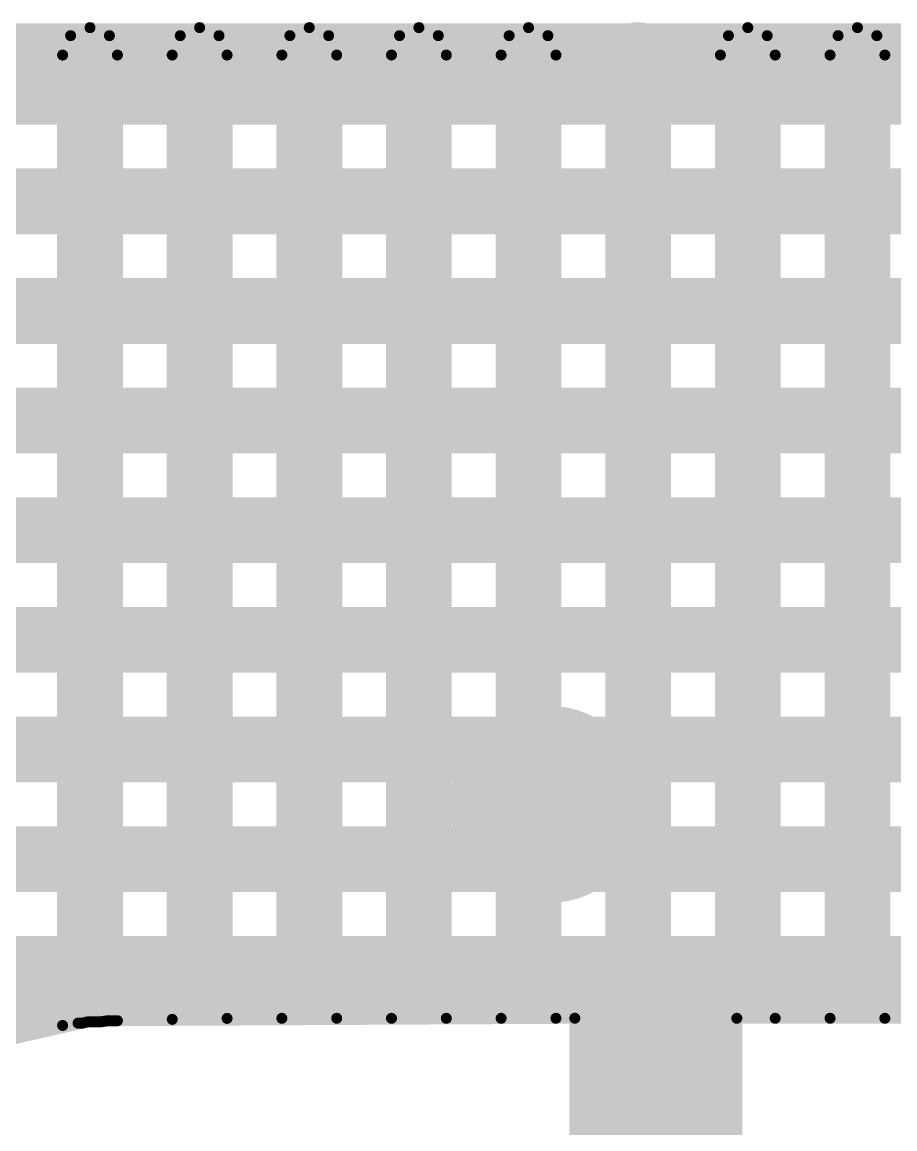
# Model space of a CAD drawing. Header units: millimetres. Extents: x 2260 to 2572, y -21 to 200.
# Drawn here: x 2335.481 to 2337.503, y 135.049 to 137.612 of the extents above; entities that cross this region are included whole.
import ezdxf

# ---------------------------------------------------------------- set-up
doc = ezdxf.new("R2010")
doc.units = ezdxf.units.MM
doc.layers.get('0').update_dxf_attribs({"lineweight": 18})
doc.layers.add('01', color=1, linetype='Continuous', lineweight=18)

# ---------------------------------------------------------------- blocks, each defined once
blk = doc.blocks.new('PAD_R1')
blk.add_lwpolyline([(0.25, 0, 0.5, 0.5, 1), (-0.25, 0, 0.5, 0.5, 1)], format="xyseb", close=True)

msp = doc.modelspace()

# ---------------------------------------------------------------- linework, layer by layer
at = {"layer": '01'}
for points in [[(2325.4442, 137.5336, 0.1524, 0.1524, 0), (2350.4782, 137.5336, 0.1524, 0.1524, 0)], [(2335.6382, 137.5869, 0.0508, 0.0508, 0), (2335.6023, 137.5721, 0.0508, 0.0508, 0)], [(2335.6382, 137.5996, 0.0254, 0.0254, 0), (2335.5933, 137.581, 0.0254, 0.0254, 0)], [(2335.6741, 137.5721, 0.0508, 0.0508, 0), (2335.6382, 137.5869, 0.0508, 0.0508, 0)], [(2335.6831, 137.581, 0.0254, 0.0254, 0), (2335.6382, 137.5996, 0.0254, 0.0254, 0)], [(2335.8922, 137.5869, 0.0508, 0.0508, 0), (2335.8563, 137.5721, 0.0508, 0.0508, 0)], [(2335.8922, 137.5996, 0.0254, 0.0254, 0), (2335.8473, 137.581, 0.0254, 0.0254, 0)], [(2335.9281, 137.5721, 0.0508, 0.0508, 0), (2335.8922, 137.5869, 0.0508, 0.0508, 0)], [(2335.9371, 137.581, 0.0254, 0.0254, 0), (2335.8922, 137.5996, 0.0254, 0.0254, 0)], [(2336.1462, 137.5869, 0.0508, 0.0508, 0), (2336.1103, 137.5721, 0.0508, 0.0508, 0)], [(2336.1462, 137.5996, 0.0254, 0.0254, 0), (2336.1013, 137.581, 0.0254, 0.0254, 0)], [(2336.1821, 137.5721, 0.0508, 0.0508, 0), (2336.1462, 137.5869, 0.0508, 0.0508, 0)], [(2336.1911, 137.581, 0.0254, 0.0254, 0), (2336.1462, 137.5996, 0.0254, 0.0254, 0)], [(2336.4002, 137.5869, 0.0508, 0.0508, 0), (2336.3643, 137.5721, 0.0508, 0.0508, 0)], [(2336.4002, 137.5996, 0.0254, 0.0254, 0), (2336.3553, 137.581, 0.0254, 0.0254, 0)], [(2336.4361, 137.5721, 0.0508, 0.0508, 0), (2336.4002, 137.5869, 0.0508, 0.0508, 0)], [(2336.4451, 137.581, 0.0254, 0.0254, 0), (2336.4002, 137.5996, 0.0254, 0.0254, 0)], [(2336.6542, 137.5869, 0.0508, 0.0508, 0), (2336.6183, 137.5721, 0.0508, 0.0508, 0)], [(2336.6542, 137.5996, 0.0254, 0.0254, 0), (2336.6093, 137.581, 0.0254, 0.0254, 0)], [(2336.6901, 137.5721, 0.0508, 0.0508, 0), (2336.6542, 137.5869, 0.0508, 0.0508, 0)], [(2336.6991, 137.581, 0.0254, 0.0254, 0), (2336.6542, 137.5996, 0.0254, 0.0254, 0)], [(2336.9082, 137.5361, 0.1524, 0.1524, 0), (2336.9082, 65.7287, 0.1524, 0.1524, 0)], [(2337.1622, 137.5869, 0.0508, 0.0508, 0), (2337.1263, 137.5721, 0.0508, 0.0508, 0)], [(2337.1622, 137.5996, 0.0254, 0.0254, 0), (2337.1173, 137.581, 0.0254, 0.0254, 0)], [(2337.1981, 137.5721, 0.0508, 0.0508, 0), (2337.1622, 137.5869, 0.0508, 0.0508, 0)], [(2337.2071, 137.581, 0.0254, 0.0254, 0), (2337.1622, 137.5996, 0.0254, 0.0254, 0)], [(2337.4162, 137.5869, 0.0508, 0.0508, 0), (2337.3803, 137.5721, 0.0508, 0.0508, 0)], [(2337.4162, 137.5996, 0.0254, 0.0254, 0), (2337.3713, 137.581, 0.0254, 0.0254, 0)], [(2337.4521, 137.5721, 0.0508, 0.0508, 0), (2337.4162, 137.5869, 0.0508, 0.0508, 0)], [(2337.4611, 137.581, 0.0254, 0.0254, 0), (2337.4162, 137.5996, 0.0254, 0.0254, 0)], [(2335.6023, 137.5721, 0.0508, 0.0508, 0), (2335.5874, 137.5361, 0.0508, 0.0508, 0)], [(2335.5933, 137.581, 0.0254, 0.0254, 0), (2335.5747, 137.5361, 0.0254, 0.0254, 0)], [(2335.6128, 135.2864, 0.1016, 0.1016, 0), (2335.6128, 137.5361, 0.1016, 0.1016, 0)], [(2335.6822, 137.5615, 0.0508, 0.0508, 0), (2335.5942, 137.5615, 0.0508, 0.0508, 0)], [(2335.6636, 135.2864, 0.1016, 0.1016, 0), (2335.6636, 137.5361, 0.1016, 0.1016, 0)], [(2335.689, 137.5361, 0.0508, 0.0508, 0), (2335.6741, 137.5721, 0.0508, 0.0508, 0)], [(2335.7017, 137.5361, 0.0254, 0.0254, 0), (2335.6831, 137.581, 0.0254, 0.0254, 0)], [(2335.8563, 137.5721, 0.0508, 0.0508, 0), (2335.8414, 137.5361, 0.0508, 0.0508, 0)], [(2335.8473, 137.581, 0.0254, 0.0254, 0), (2335.8287, 137.5361, 0.0254, 0.0254, 0)], [(2335.8668, 135.292, 0.1016, 0.1016, 0), (2335.8668, 137.5361, 0.1016, 0.1016, 0)], [(2335.9362, 137.5615, 0.0508, 0.0508, 0), (2335.8482, 137.5615, 0.0508, 0.0508, 0)], [(2335.9176, 135.292, 0.1016, 0.1016, 0), (2335.9176, 137.5361, 0.1016, 0.1016, 0)], [(2335.943, 137.5361, 0.0508, 0.0508, 0), (2335.9281, 137.5721, 0.0508, 0.0508, 0)], [(2335.9557, 137.5361, 0.0254, 0.0254, 0), (2335.9371, 137.581, 0.0254, 0.0254, 0)], [(2336.1103, 137.5721, 0.0508, 0.0508, 0), (2336.0954, 137.5361, 0.0508, 0.0508, 0)], [(2336.1013, 137.581, 0.0254, 0.0254, 0), (2336.0827, 137.5361, 0.0254, 0.0254, 0)], [(2336.1208, 135.292, 0.1016, 0.1016, 0), (2336.1208, 137.5361, 0.1016, 0.1016, 0)], [(2336.1902, 137.5615, 0.0508, 0.0508, 0), (2336.1022, 137.5615, 0.0508, 0.0508, 0)], [(2336.1716, 135.292, 0.1016, 0.1016, 0), (2336.1716, 137.5361, 0.1016, 0.1016, 0)], [(2336.197, 137.5361, 0.0508, 0.0508, 0), (2336.1821, 137.5721, 0.0508, 0.0508, 0)], [(2336.2097, 137.5361, 0.0254, 0.0254, 0), (2336.1911, 137.581, 0.0254, 0.0254, 0)], [(2336.3643, 137.5721, 0.0508, 0.0508, 0), (2336.3494, 137.5361, 0.0508, 0.0508, 0)], [(2336.3553, 137.581, 0.0254, 0.0254, 0), (2336.3367, 137.5361, 0.0254, 0.0254, 0)], [(2336.3748, 135.292, 0.1016, 0.1016, 0), (2336.3748, 137.5361, 0.1016, 0.1016, 0)], [(2336.4442, 137.5615, 0.0508, 0.0508, 0), (2336.3562, 137.5615, 0.0508, 0.0508, 0)], [(2336.4256, 135.292, 0.1016, 0.1016, 0), (2336.4256, 137.5361, 0.1016, 0.1016, 0)], [(2336.451, 137.5361, 0.0508, 0.0508, 0), (2336.4361, 137.5721, 0.0508, 0.0508, 0)], [(2336.4637, 137.5361, 0.0254, 0.0254, 0), (2336.4451, 137.581, 0.0254, 0.0254, 0)], [(2336.6183, 137.5721, 0.0508, 0.0508, 0), (2336.6034, 137.5361, 0.0508, 0.0508, 0)], [(2336.6093, 137.581, 0.0254, 0.0254, 0), (2336.5907, 137.5361, 0.0254, 0.0254, 0)], [(2336.6288, 135.292, 0.1016, 0.1016, 0), (2336.6288, 137.5361, 0.1016, 0.1016, 0)], [(2336.6982, 137.5615, 0.0508, 0.0508, 0), (2336.6102, 137.5615, 0.0508, 0.0508, 0)], [(2336.6796, 135.292, 0.1016, 0.1016, 0), (2336.6796, 137.5361, 0.1016, 0.1016, 0)], [(2336.705, 137.5361, 0.0508, 0.0508, 0), (2336.6901, 137.5721, 0.0508, 0.0508, 0)], [(2336.7177, 137.5361, 0.0254, 0.0254, 0), (2336.6991, 137.581, 0.0254, 0.0254, 0)], [(2337.1263, 137.5721, 0.0508, 0.0508, 0), (2337.1114, 137.5361, 0.0508, 0.0508, 0)], [(2337.1173, 137.581, 0.0254, 0.0254, 0), (2337.0987, 137.5361, 0.0254, 0.0254, 0)], [(2337.1368, 135.292, 0.1016, 0.1016, 0), (2337.1368, 137.5361, 0.1016, 0.1016, 0)], [(2337.2062, 137.5615, 0.0508, 0.0508, 0), (2337.1182, 137.5615, 0.0508, 0.0508, 0)], [(2337.1876, 135.292, 0.1016, 0.1016, 0), (2337.1876, 137.5361, 0.1016, 0.1016, 0)], [(2337.213, 137.5361, 0.0508, 0.0508, 0), (2337.1981, 137.5721, 0.0508, 0.0508, 0)], [(2337.2257, 137.5361, 0.0254, 0.0254, 0), (2337.2071, 137.581, 0.0254, 0.0254, 0)], [(2337.3803, 137.5721, 0.0508, 0.0508, 0), (2337.3654, 137.5361, 0.0508, 0.0508, 0)], [(2337.3713, 137.581, 0.0254, 0.0254, 0), (2337.3527, 137.5361, 0.0254, 0.0254, 0)], [(2337.3908, 135.292, 0.1016, 0.1016, 0), (2337.3908, 137.5361, 0.1016, 0.1016, 0)], [(2337.4602, 137.5615, 0.0508, 0.0508, 0), (2337.3722, 137.5615, 0.0508, 0.0508, 0)], [(2337.4416, 135.292, 0.1016, 0.1016, 0), (2337.4416, 137.5361, 0.1016, 0.1016, 0)], [(2337.467, 137.5361, 0.0508, 0.0508, 0), (2337.4521, 137.5721, 0.0508, 0.0508, 0)], [(2337.4797, 137.5361, 0.0254, 0.0254, 0), (2337.4611, 137.581, 0.0254, 0.0254, 0)], [(2335.689, 137.5361, 0.0508, 0.0508, 0), (2335.5874, 137.5361, 0.0508, 0.0508, 0)], [(2335.5747, 137.5361, 0.0254, 0.0254, 0), (2335.5747, 135.2881, 0.0254, 0.0254, 0)], [(2335.7017, 135.2991, 0.0254, 0.0254, 0), (2335.7017, 137.5361, 0.0254, 0.0254, 0)], [(2335.943, 137.5361, 0.0508, 0.0508, 0), (2335.8414, 137.5361, 0.0508, 0.0508, 0)], [(2335.8287, 137.5361, 0.0254, 0.0254, 0), (2335.8287, 135.3022, 0.0254, 0.0254, 0)], [(2335.9557, 135.3045, 0.0254, 0.0254, 0), (2335.9557, 137.5361, 0.0254, 0.0254, 0)], [(2336.197, 137.5361, 0.0508, 0.0508, 0), (2336.0954, 137.5361, 0.0508, 0.0508, 0)], [(2336.0827, 137.5361, 0.0254, 0.0254, 0), (2336.0827, 135.3047, 0.0254, 0.0254, 0)], [(2336.2097, 135.3047, 0.0254, 0.0254, 0), (2336.2097, 137.5361, 0.0254, 0.0254, 0)], [(2336.451, 137.5361, 0.0508, 0.0508, 0), (2336.3494, 137.5361, 0.0508, 0.0508, 0)], [(2336.3367, 137.5361, 0.0254, 0.0254, 0), (2336.3367, 135.3047, 0.0254, 0.0254, 0)], [(2336.4637, 135.3047, 0.0254, 0.0254, 0), (2336.4637, 137.5361, 0.0254, 0.0254, 0)], [(2336.705, 137.5361, 0.0508, 0.0508, 0), (2336.6034, 137.5361, 0.0508, 0.0508, 0)], [(2336.5907, 137.5361, 0.0254, 0.0254, 0), (2336.5907, 135.3047, 0.0254, 0.0254, 0)], [(2336.7177, 135.3047, 0.0254, 0.0254, 0), (2336.7177, 137.5361, 0.0254, 0.0254, 0)], [(2337.213, 137.5361, 0.0508, 0.0508, 0), (2337.1114, 137.5361, 0.0508, 0.0508, 0)], [(2337.0987, 137.5361, 0.0254, 0.0254, 0), (2337.0987, 69.8719, 0.0254, 0.0254, 0)], [(2337.2257, 135.3047, 0.0254, 0.0254, 0), (2337.2257, 137.5361, 0.0254, 0.0254, 0)], [(2337.467, 137.5361, 0.0508, 0.0508, 0), (2337.3654, 137.5361, 0.0508, 0.0508, 0)], [(2337.3527, 137.5361, 0.0254, 0.0254, 0), (2337.3527, 135.3047, 0.0254, 0.0254, 0)], [(2337.4797, 135.3047, 0.0254, 0.0254, 0), (2337.4797, 137.5361, 0.0254, 0.0254, 0)], [(2350.4741, 137.4513, 0.1524, 0.1524, 0), (2325.4264, 137.4513, 0.1524, 0.1524, 0)], [(2350.4741, 137.1973, 0.1524, 0.1524, 0), (2325.4264, 137.1973, 0.1524, 0.1524, 0)], [(2350.4741, 136.9433, 0.1524, 0.1524, 0), (2325.4264, 136.9433, 0.1524, 0.1524, 0)], [(2350.4741, 136.6893, 0.1524, 0.1524, 0), (2325.4264, 136.6893, 0.1524, 0.1524, 0)], [(2350.4741, 136.4353, 0.1524, 0.1524, 0), (2325.4264, 136.4353, 0.1524, 0.1524, 0)], [(2350.4741, 136.1813, 0.1524, 0.1524, 0), (2325.4264, 136.1813, 0.1524, 0.1524, 0)], [(2350.4741, 135.9273, 0.1524, 0.1524, 0), (2325.4264, 135.9273, 0.1524, 0.1524, 0)], [(2350.4741, 135.6733, 0.1524, 0.1524, 0), (2325.4264, 135.6733, 0.1524, 0.1524, 0)], [(2350.4741, 135.4193, 0.1524, 0.1524, 0), (2325.4264, 135.4193, 0.1524, 0.1524, 0)], [(2339.1672, 135.3779, 0.1016, 0.1016, 0), (2334.9152, 135.3779, 0.1016, 0.1016, 0)], [(2339.1545, 135.416, 0.0254, 0.0254, 0), (2334.9279, 135.416, 0.0254, 0.0254, 0)], [(2339.1672, 135.3428, 0.1016, 0.1016, 0), (2334.9152, 135.3428, 0.1016, 0.1016, 0)], [(2336.8502, 133.3393, 0.2032, 0.2032, 0), (2336.8502, 135.292, 0.2032, 0.2032, 0)], [(2336.949, 133.3393, 0.2032, 0.2032, 0), (2336.949, 135.292, 0.2032, 0.2032, 0)], [(2337.0478, 133.3393, 0.2032, 0.2032, 0), (2337.0478, 135.292, 0.2032, 0.2032, 0)], [(2335.6799, 135.3118, 0.0508, 0.0508, 0), (2336.774, 135.3176, 0.0508, 0.0508, 0)], [(2335.8414, 135.3151, 0.0508, 0.0508, 0), (2335.943, 135.317, 0.0508, 0.0508, 0)], [(2335.533, 135.292, 0.0508, 0.0508, 0), (2334.9406, 135.292, 0.0508, 0.0508, 0)], [(2335.4522, 135.2678, 0.0508, 0.0508, 0), (2335.6184, 135.306, 0.0508, 0.0508, 0)], [(2335.5874, 135.3029, 0.0508, 0.0508, 0), (2335.6095, 135.3062, 0.0508, 0.0508, 0)], [(2335.6095, 135.3062, 0.0508, 0.0508, 0), (2335.6195, 135.3062, 0.0508, 0.0508, 0)], [(2335.6184, 135.306, 0.0508, 0.0508, 0), (2335.6307, 135.309, 0.0508, 0.0508, 0)], [(2335.6195, 135.3062, 0.0508, 0.0508, 0), (2335.6307, 135.309, 0.0508, 0.0508, 0)], [(2335.6307, 135.309, 0.0508, 0.0508, 0), (2335.6604, 135.309, 0.0508, 0.0508, 0)], [(2335.6307, 135.309, 0.0508, 0.0508, 0), (2335.6604, 135.309, 0.0508, 0.0508, 0)], [(2335.6604, 135.309, 0.0508, 0.0508, 0), (2335.6799, 135.3118, 0.0508, 0.0508, 0)], [(2335.6604, 135.309, 0.0508, 0.0508, 0), (2335.68, 135.3118, 0.0508, 0.0508, 0)], [(2335.6808, 135.2991, 0.0254, 0.0254, 0), (2336.7613, 135.3048, 0.0254, 0.0254, 0)], [(2335.8287, 135.3022, 0.0254, 0.0254, 0), (2335.9557, 135.3045, 0.0254, 0.0254, 0)], [(2336.0827, 135.3047, 0.0254, 0.0254, 0), (2336.2097, 135.3047, 0.0254, 0.0254, 0)], [(2336.3367, 135.3047, 0.0254, 0.0254, 0), (2336.4637, 135.3047, 0.0254, 0.0254, 0)], [(2336.5907, 135.3047, 0.0254, 0.0254, 0), (2336.7177, 135.3047, 0.0254, 0.0254, 0)], [(2336.7613, 135.3048, 0.0254, 0.0254, 0), (2336.7613, 133.3265, 0.0254, 0.0254, 0)], [(2337.124, 135.292, 0.0508, 0.0508, 0), (2336.774, 135.292, 0.0508, 0.0508, 0)], [(2337.124, 135.292, 0.0508, 0.0508, 0), (2337.1114, 135.292, 0.0508, 0.0508, 0)], [(2337.1114, 133.3393, 0.0508, 0.0508, 0), (2337.1114, 135.292, 0.0508, 0.0508, 0)], [(2337.124, 133.3393, 0.0508, 0.0508, 0), (2337.124, 135.292, 0.0508, 0.0508, 0)], [(2337.1367, 133.3266, 0.0254, 0.0254, 0), (2337.1367, 135.3047, 0.0254, 0.0254, 0)], [(2337.1367, 135.3047, 0.0254, 0.0254, 0), (2337.5261, 135.3047, 0.0254, 0.0254, 0)], [(2337.1367, 133.3266, 0.0254, 0.0254, 0), (2337.1367, 135.3047, 0.0254, 0.0254, 0)], [(2337.1367, 135.3047, 0.0254, 0.0254, 0), (2337.2257, 135.3047, 0.0254, 0.0254, 0)], [(2337.3527, 135.3047, 0.0254, 0.0254, 0), (2337.4797, 135.3047, 0.0254, 0.0254, 0)], [(2335.5108, 135.2864, 0.0508, 0.0508, 0), (2334.9406, 135.2864, 0.0508, 0.0508, 0)], [(2335.5008, 135.2836, 0.0508, 0.0508, 0), (2334.9406, 135.2836, 0.0508, 0.0508, 0)], [(2335.4914, 135.2808, 0.0508, 0.0508, 0), (2334.9406, 135.2808, 0.0508, 0.0508, 0)], [(2335.4572, 135.2561, 0.0254, 0.0254, 0), (2335.6205, 135.2934, 0.0254, 0.0254, 0)], [(2335.5747, 135.2881, 0.0254, 0.0254, 0), (2335.6105, 135.2935, 0.0254, 0.0254, 0)], [(2335.6105, 135.2935, 0.0254, 0.0254, 0), (2335.621, 135.2935, 0.0254, 0.0254, 0)], [(2335.6205, 135.2934, 0.0254, 0.0254, 0), (2335.6322, 135.2963, 0.0254, 0.0254, 0)], [(2335.621, 135.2935, 0.0254, 0.0254, 0), (2335.6322, 135.2963, 0.0254, 0.0254, 0)], [(2335.6322, 135.2963, 0.0254, 0.0254, 0), (2335.6613, 135.2963, 0.0254, 0.0254, 0)], [(2335.6322, 135.2963, 0.0254, 0.0254, 0), (2335.6613, 135.2963, 0.0254, 0.0254, 0)], [(2335.6613, 135.2963, 0.0254, 0.0254, 0), (2335.6808, 135.2991, 0.0254, 0.0254, 0)], [(2335.6613, 135.2963, 0.0254, 0.0254, 0), (2335.6809, 135.2991, 0.0254, 0.0254, 0)], [(2335.6809, 135.2991, 0.0254, 0.0254, 0), (2335.7017, 135.2991, 0.0254, 0.0254, 0)], [(2337.1494, 135.1907, 0.1016, 0.1016, 0), (2336.7486, 135.1907, 0.1016, 0.1016, 0)], [(2337.1494, 135.1399, 0.1016, 0.1016, 0), (2336.7486, 135.1399, 0.1016, 0.1016, 0)]]:
    msp.add_lwpolyline(points, format="xyseb", dxfattribs=at)

# ---------------------------------------------------------------- block references
for p, xscale, yscale in [((2335.6382, 137.5869), -0.0508, 0.0508), ((2335.6382, 137.5869), -0.0508, 0.0508), ((2335.6382, 137.5869), -0.0508, 0.0508), ((2335.6382, 137.5996), -0.0254, 0.0254), ((2335.6382, 137.5996), -0.0254, 0.0254), ((2335.8922, 137.5869), -0.0508, 0.0508), ((2335.8922, 137.5869), -0.0508, 0.0508), ((2335.8922, 137.5869), -0.0508, 0.0508), ((2335.8922, 137.5996), -0.0254, 0.0254), ((2335.8922, 137.5996), -0.0254, 0.0254), ((2336.1462, 137.5869), -0.0508, 0.0508), ((2336.1462, 137.5869), -0.0508, 0.0508), ((2336.1462, 137.5869), -0.0508, 0.0508), ((2336.1462, 137.5996), -0.0254, 0.0254), ((2336.1462, 137.5996), -0.0254, 0.0254), ((2336.4002, 137.5869), -0.0508, 0.0508), ((2336.4002, 137.5869), -0.0508, 0.0508), ((2336.4002, 137.5869), -0.0508, 0.0508), ((2336.4002, 137.5996), -0.0254, 0.0254), ((2336.4002, 137.5996), -0.0254, 0.0254), ((2336.6542, 137.5869), -0.0508, 0.0508), ((2336.6542, 137.5869), -0.0508, 0.0508), ((2336.6542, 137.5869), -0.0508, 0.0508), ((2336.6542, 137.5996), -0.0254, 0.0254), ((2336.6542, 137.5996), -0.0254, 0.0254), ((2336.9082, 137.5361), -0.1524, 0.1524), ((2337.1622, 137.5869), -0.0508, 0.0508), ((2337.1622, 137.5869), -0.0508, 0.0508), ((2337.1622, 137.5869), -0.0508, 0.0508), ((2337.1622, 137.5996), -0.0254, 0.0254), ((2337.1622, 137.5996), -0.0254, 0.0254), ((2337.4162, 137.5869), -0.0508, 0.0508), ((2337.4162, 137.5869), -0.0508, 0.0508), ((2337.4162, 137.5869), -0.0508, 0.0508), ((2337.4162, 137.5996), -0.0254, 0.0254), ((2337.4162, 137.5996), -0.0254, 0.0254), ((2335.5942, 137.5615), -0.0508, 0.0508), ((2335.6023, 137.5721), -0.0508, 0.0508), ((2335.6023, 137.5721), -0.0508, 0.0508), ((2335.5933, 137.581), -0.0254, 0.0254), ((2335.5933, 137.581), -0.0254, 0.0254), ((2335.6741, 137.5721), -0.0508, 0.0508), ((2335.6741, 137.5721), -0.0508, 0.0508), ((2335.6822, 137.5615), -0.0508, 0.0508), ((2335.6831, 137.581), -0.0254, 0.0254), ((2335.6831, 137.581), -0.0254, 0.0254), ((2335.8482, 137.5615), -0.0508, 0.0508), ((2335.8563, 137.5721), -0.0508, 0.0508), ((2335.8563, 137.5721), -0.0508, 0.0508), ((2335.8473, 137.581), -0.0254, 0.0254), ((2335.8473, 137.581), -0.0254, 0.0254), ((2335.9281, 137.5721), -0.0508, 0.0508), ((2335.9281, 137.5721), -0.0508, 0.0508), ((2335.9362, 137.5615), -0.0508, 0.0508), ((2335.9371, 137.581), -0.0254, 0.0254), ((2335.9371, 137.581), -0.0254, 0.0254), ((2336.1022, 137.5615), -0.0508, 0.0508), ((2336.1103, 137.5721), -0.0508, 0.0508), ((2336.1103, 137.5721), -0.0508, 0.0508), ((2336.1013, 137.581), -0.0254, 0.0254), ((2336.1013, 137.581), -0.0254, 0.0254), ((2336.1821, 137.5721), -0.0508, 0.0508), ((2336.1821, 137.5721), -0.0508, 0.0508), ((2336.1902, 137.5615), -0.0508, 0.0508), ((2336.1911, 137.581), -0.0254, 0.0254), ((2336.1911, 137.581), -0.0254, 0.0254), ((2336.3562, 137.5615), -0.0508, 0.0508), ((2336.3643, 137.5721), -0.0508, 0.0508), ((2336.3643, 137.5721), -0.0508, 0.0508), ((2336.3553, 137.581), -0.0254, 0.0254), ((2336.3553, 137.581), -0.0254, 0.0254), ((2336.4361, 137.5721), -0.0508, 0.0508), ((2336.4361, 137.5721), -0.0508, 0.0508), ((2336.4442, 137.5615), -0.0508, 0.0508), ((2336.4451, 137.581), -0.0254, 0.0254), ((2336.4451, 137.581), -0.0254, 0.0254), ((2336.6102, 137.5615), -0.0508, 0.0508), ((2336.6183, 137.5721), -0.0508, 0.0508), ((2336.6183, 137.5721), -0.0508, 0.0508), ((2336.6093, 137.581), -0.0254, 0.0254), ((2336.6093, 137.581), -0.0254, 0.0254), ((2336.6901, 137.5721), -0.0508, 0.0508), ((2336.6901, 137.5721), -0.0508, 0.0508), ((2336.6982, 137.5615), -0.0508, 0.0508), ((2336.6991, 137.581), -0.0254, 0.0254), ((2336.6991, 137.581), -0.0254, 0.0254), ((2337.1182, 137.5615), -0.0508, 0.0508), ((2337.1263, 137.5721), -0.0508, 0.0508), ((2337.1263, 137.5721), -0.0508, 0.0508), ((2337.1173, 137.581), -0.0254, 0.0254), ((2337.1173, 137.581), -0.0254, 0.0254), ((2337.1981, 137.5721), -0.0508, 0.0508), ((2337.1981, 137.5721), -0.0508, 0.0508), ((2337.2062, 137.5615), -0.0508, 0.0508), ((2337.2071, 137.581), -0.0254, 0.0254), ((2337.2071, 137.581), -0.0254, 0.0254), ((2337.3722, 137.5615), -0.0508, 0.0508), ((2337.3803, 137.5721), -0.0508, 0.0508), ((2337.3803, 137.5721), -0.0508, 0.0508), ((2337.3713, 137.581), -0.0254, 0.0254), ((2337.3713, 137.581), -0.0254, 0.0254), ((2337.4521, 137.5721), -0.0508, 0.0508), ((2337.4521, 137.5721), -0.0508, 0.0508), ((2337.4602, 137.5615), -0.0508, 0.0508), ((2337.4611, 137.581), -0.0254, 0.0254), ((2337.4611, 137.581), -0.0254, 0.0254), ((2335.5874, 137.5361), -0.0508, 0.0508), ((2335.5874, 137.5361), -0.0508, 0.0508), ((2335.5747, 137.5361), -0.0254, 0.0254), ((2335.5747, 137.5361), -0.0254, 0.0254), ((2335.689, 137.5361), -0.0508, 0.0508), ((2335.689, 137.5361), -0.0508, 0.0508), ((2335.7017, 137.5361), -0.0254, 0.0254), ((2335.7017, 137.5361), -0.0254, 0.0254), ((2335.8414, 137.5361), -0.0508, 0.0508), ((2335.8414, 137.5361), -0.0508, 0.0508), ((2335.8287, 137.5361), -0.0254, 0.0254), ((2335.8287, 137.5361), -0.0254, 0.0254), ((2335.943, 137.5361), -0.0508, 0.0508), ((2335.943, 137.5361), -0.0508, 0.0508), ((2335.9557, 137.5361), -0.0254, 0.0254), ((2335.9557, 137.5361), -0.0254, 0.0254), ((2336.0954, 137.5361), -0.0508, 0.0508), ((2336.0954, 137.5361), -0.0508, 0.0508), ((2336.0827, 137.5361), -0.0254, 0.0254), ((2336.0827, 137.5361), -0.0254, 0.0254), ((2336.197, 137.5361), -0.0508, 0.0508), ((2336.197, 137.5361), -0.0508, 0.0508), ((2336.2097, 137.5361), -0.0254, 0.0254), ((2336.2097, 137.5361), -0.0254, 0.0254), ((2336.3494, 137.5361), -0.0508, 0.0508), ((2336.3494, 137.5361), -0.0508, 0.0508), ((2336.3367, 137.5361), -0.0254, 0.0254), ((2336.3367, 137.5361), -0.0254, 0.0254), ((2336.451, 137.5361), -0.0508, 0.0508), ((2336.451, 137.5361), -0.0508, 0.0508), ((2336.4637, 137.5361), -0.0254, 0.0254), ((2336.4637, 137.5361), -0.0254, 0.0254), ((2336.6034, 137.5361), -0.0508, 0.0508), ((2336.6034, 137.5361), -0.0508, 0.0508), ((2336.5907, 137.5361), -0.0254, 0.0254), ((2336.5907, 137.5361), -0.0254, 0.0254), ((2336.705, 137.5361), -0.0508, 0.0508), ((2336.705, 137.5361), -0.0508, 0.0508), ((2336.7177, 137.5361), -0.0254, 0.0254), ((2336.7177, 137.5361), -0.0254, 0.0254), ((2337.1114, 137.5361), -0.0508, 0.0508), ((2337.1114, 137.5361), -0.0508, 0.0508), ((2337.0987, 137.5361), -0.0254, 0.0254), ((2337.0987, 137.5361), -0.0254, 0.0254), ((2337.213, 137.5361), -0.0508, 0.0508), ((2337.213, 137.5361), -0.0508, 0.0508), ((2337.2257, 137.5361), -0.0254, 0.0254), ((2337.2257, 137.5361), -0.0254, 0.0254), ((2337.3654, 137.5361), -0.0508, 0.0508), ((2337.3654, 137.5361), -0.0508, 0.0508), ((2337.3527, 137.5361), -0.0254, 0.0254), ((2337.3527, 137.5361), -0.0254, 0.0254), ((2337.467, 137.5361), -0.0508, 0.0508), ((2337.467, 137.5361), -0.0508, 0.0508), ((2337.4797, 137.5361), -0.0254, 0.0254), ((2337.4797, 137.5361), -0.0254, 0.0254), ((2336.7002, 135.8003), -0.456945, 0.456945), ((2335.943, 135.317), -0.0508, 0.0508), ((2336.774, 135.3176), -0.0508, 0.0508), ((2335.533, 135.292), -0.0508, 0.0508), ((2335.5874, 135.3029), -0.0508, 0.0508), ((2335.6095, 135.3062), -0.0508, 0.0508), ((2335.6095, 135.3062), -0.0508, 0.0508), ((2335.6184, 135.306), -0.0508, 0.0508), ((2335.6184, 135.306), -0.0508, 0.0508), ((2335.6195, 135.3062), -0.0508, 0.0508), ((2335.6195, 135.3062), -0.0508, 0.0508), ((2335.6307, 135.309), -0.0508, 0.0508), ((2335.6307, 135.309), -0.0508, 0.0508), ((2335.6307, 135.309), -0.0508, 0.0508), ((2335.6307, 135.309), -0.0508, 0.0508), ((2335.6604, 135.309), -0.0508, 0.0508), ((2335.6604, 135.309), -0.0508, 0.0508), ((2335.6604, 135.309), -0.0508, 0.0508), ((2335.6604, 135.309), -0.0508, 0.0508), ((2335.6799, 135.3118), -0.0508, 0.0508), ((2335.6799, 135.3118), -0.0508, 0.0508), ((2335.68, 135.3118), -0.0508, 0.0508), ((2335.8414, 135.3151), -0.0508, 0.0508), ((2335.9557, 135.3045), -0.0254, 0.0254), ((2335.9557, 135.3045), -0.0254, 0.0254), ((2336.0827, 135.3047), -0.0254, 0.0254), ((2336.0827, 135.3047), -0.0254, 0.0254), ((2336.2097, 135.3047), -0.0254, 0.0254), ((2336.2097, 135.3047), -0.0254, 0.0254), ((2336.3367, 135.3047), -0.0254, 0.0254), ((2336.3367, 135.3047), -0.0254, 0.0254), ((2336.4637, 135.3047), -0.0254, 0.0254), ((2336.4637, 135.3047), -0.0254, 0.0254), ((2336.5907, 135.3047), -0.0254, 0.0254), ((2336.5907, 135.3047), -0.0254, 0.0254), ((2336.7177, 135.3047), -0.0254, 0.0254), ((2336.7177, 135.3047), -0.0254, 0.0254), ((2336.7613, 135.3048), -0.0254, 0.0254), ((2336.7613, 135.3048), -0.0254, 0.0254), ((2336.774, 135.292), -0.0508, 0.0508), ((2337.1114, 135.292), -0.0508, 0.0508), ((2337.124, 135.292), -0.0508, 0.0508), ((2337.124, 135.292), -0.0508, 0.0508), ((2337.1367, 135.3047), -0.0254, 0.0254), ((2337.1367, 135.3047), -0.0254, 0.0254), ((2337.1367, 135.3047), -0.0254, 0.0254), ((2337.1367, 135.3047), -0.0254, 0.0254), ((2337.2257, 135.3047), -0.0254, 0.0254), ((2337.2257, 135.3047), -0.0254, 0.0254), ((2337.3527, 135.3047), -0.0254, 0.0254), ((2337.3527, 135.3047), -0.0254, 0.0254), ((2337.4797, 135.3047), -0.0254, 0.0254), ((2337.4797, 135.3047), -0.0254, 0.0254), ((2335.4914, 135.2808), -0.0508, 0.0508), ((2335.5008, 135.2836), -0.0508, 0.0508), ((2335.5108, 135.2864), -0.0508, 0.0508), ((2335.5747, 135.2881), -0.0254, 0.0254), ((2335.5747, 135.2881), -0.0254, 0.0254), ((2335.6105, 135.2935), -0.0254, 0.0254), ((2335.6105, 135.2935), -0.0254, 0.0254), ((2335.6205, 135.2934), -0.0254, 0.0254), ((2335.6205, 135.2934), -0.0254, 0.0254), ((2335.621, 135.2935), -0.0254, 0.0254), ((2335.621, 135.2935), -0.0254, 0.0254), ((2335.6322, 135.2963), -0.0254, 0.0254), ((2335.6322, 135.2963), -0.0254, 0.0254), ((2335.6322, 135.2963), -0.0254, 0.0254), ((2335.6322, 135.2963), -0.0254, 0.0254), ((2335.6613, 135.2963), -0.0254, 0.0254), ((2335.6613, 135.2963), -0.0254, 0.0254), ((2335.6613, 135.2963), -0.0254, 0.0254), ((2335.6613, 135.2963), -0.0254, 0.0254), ((2335.6808, 135.2991), -0.0254, 0.0254), ((2335.6808, 135.2991), -0.0254, 0.0254), ((2335.6809, 135.2991), -0.0254, 0.0254), ((2335.6809, 135.2991), -0.0254, 0.0254), ((2335.7017, 135.2991), -0.0254, 0.0254), ((2335.7017, 135.2991), -0.0254, 0.0254), ((2335.8287, 135.3022), -0.0254, 0.0254), ((2335.8287, 135.3022), -0.0254, 0.0254)]:
    msp.add_blockref('PAD_R1', p, dxfattribs=dict(at, xscale=xscale, yscale=yscale))

doc.saveas('drawing.dxf')
